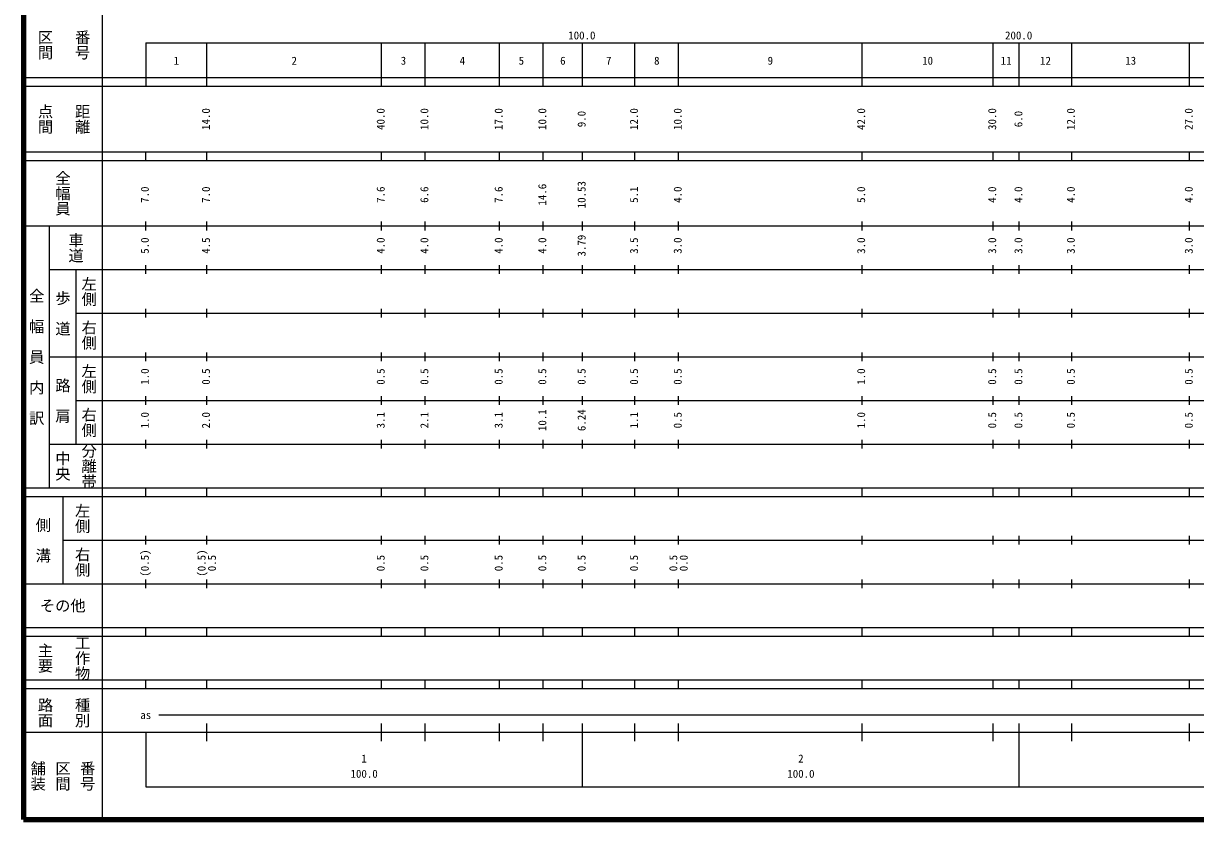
# Model space of a CAD drawing. Units: millimetres on the paper, enlarged 1000 times. Extents: x 40000 to 680000, y 20000 to 380000.
# Drawn here: x 40000 to 308349, y 20000 to 202409 of the extents above; entities that cross this region are included whole.
import ezdxf
from ezdxf.enums import TextEntityAlignment as Align

# ---------------------------------------------------------------- set-up
doc = ezdxf.new("R2010")
doc.units = ezdxf.units.MM
doc.header["$LTSCALE"] = 1000
doc.layers.add('M-TTL', color=2, linetype='Continuous', lineweight=140)
doc.layers.add('M-TTL-BAND', color=7, linetype='Continuous', lineweight=25)
doc.styles.add('@ＭＳ ゴシック', font='')
doc.styles.add('ＭＳ ゴシック', font='')
doc.styles.get('@ＭＳ ゴシック').set_extended_font_data('@MS Gothic')
doc.styles.get('ＭＳ ゴシック').set_extended_font_data('MS Gothic')

msp = doc.modelspace()

# ---------------------------------------------------------------- linework, layer by layer
at = {"layer": 'M-TTL'}
for p, q in [((40000, 380000), (40000, 20000)), ((40000, 20000), (680000, 20000))]:
    msp.add_line(p, q, dxfattribs=at)
at = {"layer": 'M-TTL-BAND'}
for p, q in [((58000, 370000), (58000, 20000)), ((68000, 198000), (579000, 198000)), ((68000, 198000), (68000, 188000)), ((82000, 188000), (82000, 198000)), ((122000, 188000), (122000, 198000)), ((132000, 188000), (132000, 198000)), ((149000, 188000), (149000, 198000)), ((159000, 188000), (159000, 198000)), ((168000, 188000), (168000, 198000)), ((180000, 188000), (180000, 198000)), ((190000, 188000), (190000, 198000)), ((232000, 188000), (232000, 198000)), ((262000, 188000), (262000, 198000)), ((268000, 188000), (268000, 198000)), ((280000, 188000), (280000, 198000)), ((307000, 188000), (307000, 198000)), ((40000, 190000), (579000, 190000)), ((40000, 188000), (579000, 188000)), ((40000, 173000), (579000, 173000)), ((68000, 171000), (68000, 173000)), ((82000, 171000), (82000, 173000)), ((122000, 171000), (122000, 173000)), ((132000, 171000), (132000, 173000)), ((149000, 171000), (149000, 173000)), ((159000, 171000), (159000, 173000)), ((168000, 171000), (168000, 173000)), ((180000, 171000), (180000, 173000)), ((190000, 171000), (190000, 173000)), ((232000, 171000), (232000, 173000)), ((262000, 171000), (262000, 173000)), ((268000, 171000), (268000, 173000)), ((280000, 171000), (280000, 173000)), ((307000, 171000), (307000, 173000)), ((40000, 171000), (579000, 171000)), ((40000, 156000), (579000, 156000)), ((46000, 96000), (46000, 156000)), ((68000, 155000), (68000, 157000)), ((82000, 155000), (82000, 157000)), ((122000, 155000), (122000, 157000)), ((132000, 155000), (132000, 157000)), ((149000, 155000), (149000, 157000)), ((159000, 155000), (159000, 157000)), ((168000, 155000), (168000, 157000)), ((180000, 155000), (180000, 157000)), ((190000, 155000), (190000, 157000)), ((232000, 155000), (232000, 157000)), ((262000, 155000), (262000, 157000)), ((268000, 155000), (268000, 157000)), ((280000, 155000), (280000, 157000)), ((307000, 155000), (307000, 157000)), ((46000, 146000), (579000, 146000)), ((52000, 146000), (52000, 106000)), ((68000, 145000), (68000, 147000)), ((82000, 145000), (82000, 147000)), ((122000, 145000), (122000, 147000)), ((132000, 145000), (132000, 147000)), ((149000, 145000), (149000, 147000)), ((159000, 145000), (159000, 147000)), ((168000, 145000), (168000, 147000)), ((180000, 145000), (180000, 147000)), ((190000, 145000), (190000, 147000)), ((232000, 145000), (232000, 147000)), ((262000, 145000), (262000, 147000)), ((268000, 145000), (268000, 147000)), ((280000, 145000), (280000, 147000)), ((307000, 145000), (307000, 147000)), ((68000, 135000), (68000, 137000)), ((82000, 135000), (82000, 137000)), ((122000, 135000), (122000, 137000)), ((132000, 135000), (132000, 137000)), ((149000, 135000), (149000, 137000)), ((159000, 135000), (159000, 137000)), ((168000, 135000), (168000, 137000)), ((180000, 135000), (180000, 137000)), ((190000, 135000), (190000, 137000)), ((232000, 135000), (232000, 137000)), ((262000, 135000), (262000, 137000)), ((268000, 135000), (268000, 137000)), ((280000, 135000), (280000, 137000)), ((307000, 135000), (307000, 137000)), ((52000, 136000), (579000, 136000)), ((68000, 125000), (68000, 127000)), ((82000, 125000), (82000, 127000)), ((122000, 125000), (122000, 127000)), ((132000, 125000), (132000, 127000)), ((149000, 125000), (149000, 127000)), ((159000, 125000), (159000, 127000)), ((168000, 125000), (168000, 127000)), ((180000, 125000), (180000, 127000)), ((190000, 125000), (190000, 127000)), ((232000, 125000), (232000, 127000)), ((262000, 125000), (262000, 127000)), ((268000, 125000), (268000, 127000)), ((280000, 125000), (280000, 127000)), ((307000, 125000), (307000, 127000)), ((46000, 126000), (579000, 126000)), ((52000, 116000), (579000, 116000)), ((68000, 115000), (68000, 117000)), ((82000, 115000), (82000, 117000)), ((122000, 115000), (122000, 117000)), ((132000, 115000), (132000, 117000)), ((149000, 115000), (149000, 117000)), ((159000, 115000), (159000, 117000)), ((168000, 115000), (168000, 117000)), ((180000, 115000), (180000, 117000)), ((190000, 115000), (190000, 117000)), ((232000, 115000), (232000, 117000)), ((262000, 115000), (262000, 117000)), ((268000, 115000), (268000, 117000)), ((280000, 115000), (280000, 117000)), ((307000, 115000), (307000, 117000)), ((46000, 106000), (579000, 106000)), ((68000, 105000), (68000, 107000)), ((82000, 105000), (82000, 107000)), ((122000, 105000), (122000, 107000)), ((132000, 105000), (132000, 107000)), ((149000, 105000), (149000, 107000)), ((159000, 105000), (159000, 107000)), ((168000, 105000), (168000, 107000)), ((180000, 105000), (180000, 107000)), ((190000, 105000), (190000, 107000)), ((232000, 105000), (232000, 107000)), ((262000, 105000), (262000, 107000)), ((268000, 105000), (268000, 107000)), ((280000, 105000), (280000, 107000)), ((307000, 105000), (307000, 107000)), ((40000, 96000), (579000, 96000)), ((40000, 94000), (579000, 94000)), ((49000, 94000), (49000, 74000)), ((68000, 94000), (68000, 96000)), ((82000, 94000), (82000, 96000)), ((122000, 94000), (122000, 96000)), ((132000, 94000), (132000, 96000)), ((149000, 94000), (149000, 96000)), ((159000, 94000), (159000, 96000)), ((168000, 94000), (168000, 96000)), ((180000, 94000), (180000, 96000)), ((190000, 94000), (190000, 96000)), ((232000, 94000), (232000, 96000)), ((262000, 94000), (262000, 96000)), ((268000, 94000), (268000, 96000)), ((280000, 94000), (280000, 96000)), ((307000, 94000), (307000, 96000)), ((49000, 84000), (579000, 84000)), ((68000, 83000), (68000, 85000)), ((82000, 83000), (82000, 85000)), ((122000, 83000), (122000, 85000)), ((132000, 83000), (132000, 85000)), ((149000, 83000), (149000, 85000)), ((159000, 83000), (159000, 85000)), ((168000, 83000), (168000, 85000)), ((180000, 83000), (180000, 85000)), ((190000, 83000), (190000, 85000)), ((232000, 83000), (232000, 85000)), ((262000, 83000), (262000, 85000)), ((268000, 83000), (268000, 85000)), ((280000, 83000), (280000, 85000)), ((307000, 83000), (307000, 85000)), ((40000, 74000), (579000, 74000)), ((68000, 73000), (68000, 75000)), ((82000, 73000), (82000, 75000)), ((122000, 73000), (122000, 75000)), ((132000, 73000), (132000, 75000)), ((149000, 73000), (149000, 75000)), ((159000, 73000), (159000, 75000)), ((168000, 73000), (168000, 75000)), ((180000, 73000), (180000, 75000)), ((190000, 73000), (190000, 75000)), ((232000, 73000), (232000, 75000)), ((262000, 73000), (262000, 75000)), ((268000, 73000), (268000, 75000)), ((280000, 73000), (280000, 75000)), ((307000, 73000), (307000, 75000)), ((40000, 64000), (579000, 64000)), ((40000, 62000), (579000, 62000)), ((68000, 62000), (68000, 64000)), ((82000, 62000), (82000, 64000)), ((122000, 62000), (122000, 64000)), ((132000, 62000), (132000, 64000)), ((149000, 62000), (149000, 64000)), ((159000, 62000), (159000, 64000)), ((168000, 62000), (168000, 64000)), ((180000, 62000), (180000, 64000)), ((190000, 62000), (190000, 64000)), ((232000, 62000), (232000, 64000)), ((262000, 62000), (262000, 64000)), ((268000, 62000), (268000, 64000)), ((280000, 62000), (280000, 64000)), ((307000, 62000), (307000, 64000)), ((40000, 52000), (579000, 52000)), ((68000, 50000), (68000, 52000)), ((82000, 50000), (82000, 52000)), ((122000, 50000), (122000, 52000)), ((132000, 50000), (132000, 52000)), ((149000, 50000), (149000, 52000)), ((159000, 50000), (159000, 52000)), ((168000, 50000), (168000, 52000)), ((180000, 50000), (180000, 52000)), ((190000, 50000), (190000, 52000)), ((232000, 50000), (232000, 52000)), ((262000, 50000), (262000, 52000)), ((268000, 50000), (268000, 52000)), ((280000, 50000), (280000, 52000)), ((307000, 50000), (307000, 52000)), ((40000, 50000), (579000, 50000)), ((71000, 44000), (529000, 44000)), ((82000, 38000), (82000, 42000)), ((122000, 38000), (122000, 42000)), ((132000, 38000), (132000, 42000)), ((149000, 38000), (149000, 42000)), ((159000, 38000), (159000, 42000)), ((168000, 27500), (168000, 42000)), ((180000, 38000), (180000, 42000)), ((190000, 38000), (190000, 42000)), ((232000, 38000), (232000, 42000)), ((262000, 38000), (262000, 42000)), ((268000, 27500), (268000, 42000)), ((280000, 38000), (280000, 42000)), ((307000, 38000), (307000, 42000)), ((40000, 40000), (579000, 40000)), ((68000, 40000), (68000, 27500)), ((68000, 27500), (579000, 27500))]:
    msp.add_line(p, q, dxfattribs=at)

# ---------------------------------------------------------------- texts
at = {"layer": 'M-TTL-BAND', "style": '@ＭＳ ゴシック'}
for s, p in [('区間', (45000, 197500)), ('番号', (53500, 197500)), ('点間', (45000, 180500)), ('距離', (53500, 180500)), ('全幅員', (49000, 163500)), ('車道', (52000, 151000)), ('左側', (55000, 141000)), ('全\u3000幅\u3000員\u3000内\u3000訳', (43000, 126000)), ('歩\u3000道', (49000, 136000)), ('右側', (55000, 131000)), ('左側', (55000, 121000)), ('路\u3000肩', (49000, 116000)), ('右側', (55000, 111000)), ('分離帯', (55000, 101000)), ('中央', (49000, 101000)), ('左側', (53500, 89000)), ('側\u3000溝', (44500, 84000)), ('右側', (53500, 79000)), ('主要', (45000, 57000)), ('工作物', (53500, 57000)), ('路面', (45000, 44500)), ('種別', (53500, 44500)), ('舗装', (43333, 30000)), ('区間', (49000, 30000)), ('番号', (54667, 30000))]:
    msp.add_text(s, height=2566, rotation=270, dxfattribs=at).set_placement(p, align=Align.MIDDLE_CENTER)
at = {"layer": 'M-TTL-BAND', "style": 'ＭＳ ゴシック'}
for s, p in [('100.0', (167844, 198195)), ('200.0', (267844, 198195)), ('1', (75000, 192405)), ('2', (102000, 192405)), ('3', (127000, 192405)), ('4', (140500, 192405)), ('5', (154000, 192405)), ('6', (163500, 192405)), ('7', (174000, 192405)), ('8', (185000, 192405)), ('9', (211000, 192405)), ('10', (247000, 192405)), ('11', (265000, 192405)), ('12', (274000, 192405)), ('13', (293500, 192405)), ('as', (68000, 42500)), ('2', (218000, 32523)), ('1', (118000, 32523)), ('100.0', (118000, 29033)), ('100.0', (218000, 29033))]:
    msp.add_text(s, height=1833, dxfattribs=at).set_placement(p, align=Align.BOTTOM_CENTER)
for s, p in [('14.0', (83247, 180500)), ('40.0', (123247, 180500)), ('10.0', (133247, 180500)), ('17.0', (150247, 180500)), ('10.0', (160247, 180500)), ('12.0', (181247, 180500)), ('10.0', (191247, 180500)), ('42.0', (233247, 180500)), ('30.0', (263247, 180500)), ('12.0', (281247, 180500)), ('27.0', (308247, 180500)), ('9.0', (169247, 180500)), ('6.0', (269247, 180500)), ('7.0', (69247, 163174)), ('7.0', (83247, 163174)), ('7.6', (123247, 163174)), ('6.6', (133247, 163174)), ('7.6', (150247, 163174)), ('14.6', (160247, 163174)), ('10.53', (169247, 163174)), ('5.1', (181247, 163174)), ('4.0', (191247, 163174)), ('5.0', (233247, 163174)), ('4.0', (263247, 163174)), ('4.0', (269247, 163174)), ('4.0', (281247, 163174)), ('4.0', (308247, 163174)), ('5.0', (69247, 151500)), ('4.5', (83247, 151500)), ('4.0', (123247, 151500)), ('4.0', (133247, 151500)), ('4.0', (150247, 151500)), ('4.0', (160247, 151500)), ('3.79', (169247, 151500)), ('3.5', (181247, 151500)), ('3.0', (191247, 151500)), ('3.0', (233247, 151500)), ('3.0', (263247, 151500)), ('3.0', (269247, 151500)), ('3.0', (281247, 151500)), ('3.0', (308247, 151500)), ('1.0', (69247, 121500)), ('0.5', (83247, 121500)), ('0.5', (123247, 121500)), ('0.5', (133247, 121500)), ('0.5', (150247, 121500)), ('0.5', (160247, 121500)), ('0.5', (169247, 121500)), ('0.5', (181247, 121500)), ('0.5', (191247, 121500)), ('1.0', (233247, 121500)), ('0.5', (263247, 121500)), ('0.5', (269247, 121500)), ('0.5', (281247, 121500)), ('0.5', (308247, 121500)), ('1.0', (69247, 111500)), ('2.0', (83247, 111500)), ('3.1', (123247, 111500)), ('2.1', (133247, 111500)), ('3.1', (150247, 111500)), ('10.1', (160247, 111500)), ('6.24', (169247, 111500)), ('1.1', (181247, 111500)), ('0.5', (191247, 111500)), ('1.0', (233247, 111500)), ('0.5', (263247, 111500)), ('0.5', (269247, 111500)), ('0.5', (281247, 111500)), ('0.5', (308247, 111500)), ('(0.5)', (69247, 78764)), ('(0.5)', (82247, 78764)), ('0.5', (84617, 78764)), ('0.5', (123247, 78764)), ('0.5', (133247, 78764)), ('0.5', (150247, 78764)), ('0.5', (160247, 78764)), ('0.5', (169247, 78764)), ('0.5', (181247, 78764)), ('0.5', (190247, 78764)), ('0.0', (192617, 78764))]:
    msp.add_text(s, height=1833, rotation=90, dxfattribs=at).set_placement(p, align=Align.BOTTOM_CENTER)
msp.add_text('その他', height=2566, dxfattribs=at).set_placement((49000, 69000), align=Align.MIDDLE_CENTER)

doc.saveas('drawing.dxf')
